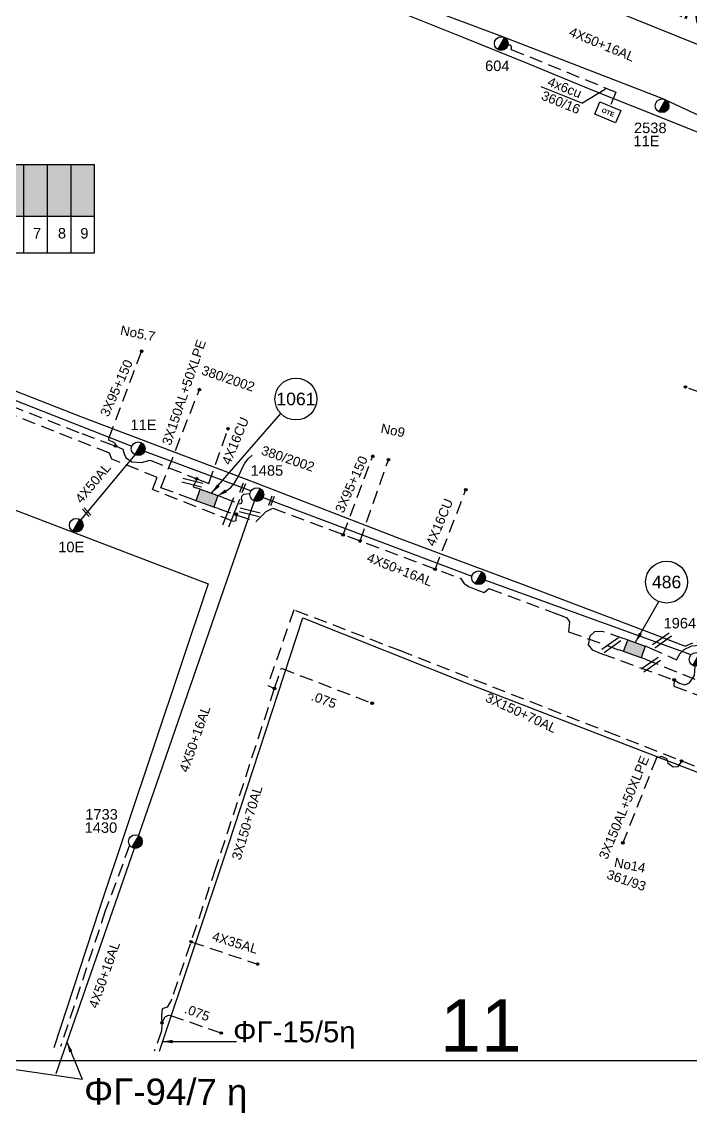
# Model space of a CAD drawing. Header units: millimetres. Extents: x 751 to 1825, y 358 to 872.
# Drawn here: x 1527.5 to 1591.4, y 364.8 to 469 of the extents above; entities that cross this region are included whole.
import ezdxf

# ---------------------------------------------------------------- set-up
doc = ezdxf.new("R2010")
doc.units = ezdxf.units.MM
doc.linetypes.add('DASHED', pattern=[19.05, 12.7, -6.35])
for name, color, linetype in [('Link Box 4 Διευθύνσεων', 7, 'Continuous'), ('Pillar OTE', 7, 'Continuous'), ('Άγνωστα', 7, 'Continuous'), ('Γυμνά εναέρια ΧΤ (3Φ)   4x35AL', 7, 'Continuous'), ('Γυμνά εναέρια ΧΤ και ΦΟΠ (3Φ)   3x35+35+16CU', 7, 'Continuous'), ('Γυμνά εναέρια ΧΤ και ΦΟΠ (3Φ)   4x50+16AL', 7, 'Continuous'), ('Επιγραφές - Σχήματα', 7, 'Continuous'), ('Καλώδια ΧΤ   3x150+50AL', 7, 'DASHED'), ('Καλώδια ΧΤ   3x150+50AL XLPE', 7, 'DASHED'), ('Καλώδια ΧΤ   3x150+70AL', 7, 'DASHED'), ('Καλώδια ΧΤ   3x150AL+50XLPE', 7, 'DASHED'), ('Καλώδια ΧΤ   4x50AL', 7, 'DASHED'), ('Μηχανική τομή', 7, 'Continuous'), ('Στύλος ΦΜ', 7, 'Continuous'), ('Στύλος ΦΜ @ 1', 7, 'Continuous'), ('Συνδέσεις', 7, 'Continuous'), ('Τομή', 7, 'Continuous'), ('Υπόβαθρο ΔΕΗ', 7, 'Continuous'), ('Υπόγεια καλώδια Δικτύου ΧΤ και Παρ. ΧΤ - 3X150+70 AL', 7, 'DASHED'), ('Υπόγεια καλώδια Παροχών ΧΤ   .075', 7, 'DASHED'), ('Υπόγεια καλώδια Παροχών ΧΤ   4x16CU', 7, 'DASHED'), ('Υπόγεια καλώδια Παροχών ΧΤ   4x6', 7, 'DASHED')]:
    doc.layers.add(name, color=color, linetype=linetype)
doc.styles.add('arial', font='arial.ttf')
doc.styles.get("Standard").update_dxf_attribs({"font": 'arial.ttf'})
doc.linetypes.add('SYN_LINE', pattern='A,0.5,-0.0001,["/\\/\\/\\/",Standard,S=0.1,R=0,X=0,Y=-0.05],-0.25', length=0.7501)
doc.dimstyles.new('ISO-25', dxfattribs={"dimtxt": 2.5, "dimasz": 2.5, "dimexe": 1.25, "dimexo": 0.625, "dimtad": 1, "dimtxsty": 'Standard', "dimcen": 2.5, "dimadec": 0, "dimazin": 0, "dimtfac": 1, "dimtmove": 0, "dimatfit": 3, "dimfxl": 1, "dimarcsym": 0})

# ---------------------------------------------------------------- blocks, each defined once
blk = doc.blocks.new('ΥΠΑΡΧΩΝ ΤΣΙΜΕΝΤΕΝΙΟΣ ΣΤΥΛΟΣ')
at = {"layer": 'Στύλος ΦΜ'}
blk.add_hatch(color=256, dxfattribs=at).paths.add_polyline_path([(-1.29, -2.28, 0.574793), (2.62, 0, 0.268822), (1.3, 2.27)])
blk.add_line((-1.29, -2.28), (1.3, 2.27), dxfattribs=at)
blk.add_circle((0, 0), 2.62, dxfattribs=at)
at = {"layer": 'Στύλος ΦΜ', "flags": 4}
for tag, p in [('ΑΡΙΘΜΟΣ', (-4.68, 8.05)), ('ΤΥΠΟΣ', (-4.91, 3.03))]:
    blk.add_attdef(tag, p, '', height=4, dxfattribs=at)
blk = doc.blocks.new('_ΣΥΝΔΕΣΗ')
at = {"layer": 'Συνδέσεις', "linetype": 'SYN_LINE', "ltscale": 40}
blk.add_hatch(color=256, dxfattribs=at).paths.add_polyline_path([(0.5, -0.01, 1), (-0.5, -0.01, 1)])
at = {"layer": 'Συνδέσεις'}
blk.add_circle((0, -0.01), 0.5, dxfattribs=at)
blk = doc.blocks.new('ΜΗΧΑΝΙΚΗ ΤΟΜΗ')
at = {"layer": 'Μηχανική τομή', "ltscale": 40}
for p, q in [((-1.89, 0.78), (1.89, 0.78)), ((1.89, 0), (-1.89, 0))]:
    blk.add_line(p, q, dxfattribs=at)
blk = doc.blocks.new('ΤΟΜΗ')
at = {"layer": 'Τομή', "ltscale": 40}
for p, q in [((-5.68, 0), (5.68, 0)), ((5.68, -2.33), (-5.68, -2.33))]:
    blk.add_line(p, q, dxfattribs=at)
blk = doc.blocks.new('LINK BOX 4 ΑΝΑΧΩΡΗΣΕΩΝ')
at = {"layer": 'Link Box 4 Διευθύνσεων', "ltscale": 40}
blk.add_hatch(color=256, dxfattribs=at).paths.add_polyline_path([(-3.54, 0), (-3.54, -4.67), (3.54, -4.67), (3.54, 0)])
for p, q in [((-3.54, 0), (-5.33, 0)), ((5.33, 0), (3.54, 0)), ((-3.54, -4.67), (-5.33, -4.67)), ((5.33, -4.67), (3.54, -4.67))]:
    blk.add_line(p, q, dxfattribs=at)
blk.add_lwpolyline([(-3.54, -4.67), (-3.54, 0), (3.54, 0), (3.54, -4.67)], close=True, dxfattribs=at)
blk = doc.blocks.new('PILLAR ΟΤΕ')
at = {"layer": 'Pillar OTE', "ltscale": 40}
blk.add_lwpolyline([(-3.31, 2.02), (3.39, 2.02), (3.39, -1.99), (-3.31, -1.99)], close=True, dxfattribs=at)
at = {"layer": 'Pillar OTE', "insert": (-1.81, 0.71), "char_height": 1.3575, "width": 109.961, "attachment_point": 1}
blk.add_mtext('{\\fArial|b1|i0|c161|p34;OTE}', dxfattribs=at)

msp = doc.modelspace()

# ---------------------------------------------------------------- hatches: boundary and pattern name
at = {"layer": 'Καλώδια ΧΤ   3x150+50AL XLPE', "linetype": 'DASHED', "ltscale": 0.1}
h = msp.add_hatch(color=6, dxfattribs=at)
h.dxf.hatch_style = 1
h.paths.add_polyline_path([(1527.69, 455.37), (1525.44, 455.37), (1525.44, 450.45), (1527.69, 450.45)])
h = msp.add_hatch(color=30, dxfattribs=at)
h.dxf.hatch_style = 1
h.paths.add_polyline_path([(1527.69, 450.45), (1529.94, 450.45), (1529.94, 455.37), (1527.69, 455.37)])
h = msp.add_hatch(color=1, dxfattribs=at)
h.dxf.hatch_style = 1
h.paths.add_polyline_path([(1529.94, 450.45), (1532.19, 450.45), (1532.19, 455.37), (1529.94, 455.37)])
h = msp.add_hatch(color=133, dxfattribs=at)
h.dxf.hatch_style = 1
h.paths.add_polyline_path([(1532.19, 450.45), (1534.44, 450.45), (1534.44, 455.37), (1532.19, 455.37)])

# ---------------------------------------------------------------- linework, layer by layer
at = {"layer": 'Άγνωστα', "color": 85, "linetype": 'DASHED', "ltscale": 0.1}
for points in [[(1536.47, 428.52), (1536.48, 428.77), (1536.18, 428.9), (1535.86, 429.03), (1535.83, 429.22), (1538.96, 437.57)], [(1544.21, 425.39), (1543.88, 424.63), (1544.13, 424.53)]]:
    msp.add_lwpolyline(points, dxfattribs=at)
at = {"layer": 'Άγνωστα', "color": 2, "linetype": 'DASHED', "ltscale": 0.1}
for points in [[(1587.43, 409.26), (1590, 408.12), (1590.31, 408.69), (1590.71, 409.11), (1591.47, 409.46), (1592.21, 409.5), (1595.14, 417.97), (1599.52, 430.96), (1590.79, 434.15)], [(1584.92, 410.15), (1582.89, 410.82), (1582.18, 410.78), (1581.71, 410.37), (1581.58, 409.55), (1581.96, 409.07), (1582.87, 408.69), (1589.77, 406.19)], [(1589.77, 406.19), (1590.29, 405.88), (1590.78, 405.71), (1591.23, 405.91), (1591.7, 406.61), (1591.78, 407.51)]]:
    msp.add_lwpolyline(points, dxfattribs=at)
at = {"layer": 'Άγνωστα', "color": 30, "linetype": 'DASHED', "ltscale": 0.1}
for points in [[(1558.19, 420.04), (1561.01, 427.54)], [(1559.8, 419.44), (1562.5, 427.21)], [(1546.64, 423.64), (1548.3, 423.01), (1548.53, 423.05), (1548.56, 423.28), (1548.48, 423.49), (1548.51, 423.74), (1548.71, 423.91), (1549.3, 423.97)]]:
    msp.add_lwpolyline(points, dxfattribs=at)
at = {"layer": 'Γυμνά εναέρια ΧΤ (3Φ)   4x35AL', "color": 62, "linetype": 'DASHED', "ltscale": 0.1}
msp.add_lwpolyline([(1543.65, 381.21), (1550.03, 379.07)], dxfattribs=at)
at = {"layer": 'Γυμνά εναέρια ΧΤ και ΦΟΠ (3Φ)   3x35+35+16CU', "linetype": 'Continuous', "ltscale": 80}
for points in [[(1514.19, 446.93), (1514.19, 455.37), (1534.44, 455.37), (1534.44, 446.93), (1514.19, 446.93)], [(1527.69, 455.37), (1527.69, 446.93)], [(1529.94, 455.37), (1529.94, 446.93)], [(1532.19, 455.37), (1532.19, 446.93)], [(1514.19, 450.45), (1534.44, 450.45)]]:
    msp.add_lwpolyline(points, dxfattribs=at)
at = {"layer": 'Γυμνά εναέρια ΧΤ και ΦΟΠ (3Φ)   4x50+16AL', "color": 2, "ltscale": 0.1}
for points in [[(1573.59, 467.49), (1573.59, 467.49), (1542.66, 479.08)], [(1588.95, 461.56), (1573.59, 467.49)], [(1588.95, 461.56), (1607.48, 452.93)]]:
    msp.add_lwpolyline(points, dxfattribs=at)
at = {"layer": 'Γυμνά εναέρια ΧΤ και ΦΟΠ (3Φ)   4x50+16AL', "color": 6, "ltscale": 0.1}
for points in [[(1519.22, 435.87), (1538.02, 428.49)], [(1539.24, 428.01), (1549.4, 424.24)]]:
    msp.add_lwpolyline(points, dxfattribs=at)
at = {"layer": 'Γυμνά εναέρια ΧΤ και ΦΟΠ (3Φ)   4x50+16AL', "color": 5, "ltscale": 0.1}
for points in [[(1549.69, 423.25), (1538.66, 391.35)], [(1538.24, 390.1), (1530.76, 368.59)]]:
    msp.add_lwpolyline(points, dxfattribs=at)
at = {"layer": 'Γυμνά εναέρια ΧΤ και ΦΟΠ (3Φ)   4x50+16AL', "color": 30, "ltscale": 0.1}
for points in [[(1550.54, 423.6), (1570.47, 416.09)], [(1591.39, 408.59), (1571.72, 415.71)]]:
    msp.add_lwpolyline(points, dxfattribs=at)
at = {"layer": 'Γυμνά εναέρια ΧΤ και ΦΟΠ (3Φ)   4x50+16AL', "color": 27, "linetype": 'DASHED', "ltscale": 0.1}
msp.add_lwpolyline([(1537.81, 390.41), (1535.49, 384.14), (1531.23, 371.22)], dxfattribs=at)
at = {"layer": 'Επιγραφές - Σχήματα', "ltscale": 0.1}
msp.add_lwpolyline([(1720, 856.45), (751.91, 856.45), (751.91, 369.88), (1720, 369.88)], close=True, dxfattribs=at)
msp.add_lwpolyline([(1547.01, 424.23), (1547.45, 424.54), (1547.8, 424.94), (1548.08, 425.4), (1548.32, 425.89), (1548.55, 426.39), (1548.81, 426.87), (1549.13, 427.29), (1549.52, 427.65)], dxfattribs=at)
for centre in [(1553.68, 433), (1589.05, 415.53)]:
    msp.add_circle(centre, 2, dxfattribs=at)
at = {"layer": 'Επιγραφές - Σχήματα'}
msp.add_solid([(1547.09, 424.08), (1546.14, 423.73), (1546.93, 424.37)], dxfattribs=at)
at = {"layer": 'Καλώδια ΧΤ   3x150+50AL', "color": 2, "linetype": 'DASHED', "ltscale": 0.1}
msp.add_lwpolyline([(1589.77, 406.19), (1589.75, 405.6), (1592.91, 404.43)], dxfattribs=at)
at = {"layer": 'Καλώδια ΧΤ   3x150+50AL XLPE', "color": 30, "linetype": 'DASHED', "ltscale": 0.1}
for points in [[(1547.98, 422.01), (1547.94, 421.39), (1547.71, 421.32), (1539.99, 424.37), (1540.44, 425.52), (1536.11, 427.26), (1535.89, 427.84), (1524.88, 432.18), (1519.84, 434.14), (1518.6, 434.07), (1517.58, 434.28), (1516.74, 434.79), (1516.23, 435.22), (1516.15, 435.44), (1498.92, 442.28), (1483.65, 448.24), (1483.07, 448.47), (1482.94, 448.72), (1483.06, 449.36)], [(1546.25, 422.54), (1549.9, 421.31), (1550.58, 422), (1550.84, 422.25), (1551.47, 422.57), (1569.39, 415.89), (1569.69, 415.44), (1570.15, 415.11), (1571.1, 414.74), (1571.65, 414.54), (1572.1, 414.91), (1578.68, 412.46), (1579.54, 412.12), (1579.77, 411.74), (1579.69, 410.79), (1584.53, 409.05)]]:
    msp.add_lwpolyline(points, dxfattribs=at)
at = {"layer": 'Καλώδια ΧΤ   3x150+70AL', "color": 173, "linetype": 'DASHED', "ltscale": 0.1}
msp.add_lwpolyline([(1587.04, 408.16), (1592.56, 405.92), (1593.38, 407.92), (1604.76, 403.5), (1614.18, 399.96)], dxfattribs=at)
at = {"layer": 'Καλώδια ΧΤ   3x150AL+50XLPE', "color": 85, "linetype": 'DASHED', "ltscale": 0.1}
msp.add_lwpolyline([(1487.18, 451.01, -0.669827), (1488.03, 447.28), (1498.2, 443.5), (1507.61, 439.74), (1516.61, 436.26), (1517.09, 435.9), (1517.26, 435.3), (1517.84, 434.88), (1518.61, 434.66), (1519.24, 434.8), (1519.67, 434.96), (1520.08, 434.81), (1524.68, 433.07), (1533.25, 429.7), (1536.54, 428.49), (1537.18, 428.21), (1537.33, 427.66), (1537.48, 427.39), (1538.03, 427), (1538.93, 426.93), (1539.77, 427.15), (1544.21, 425.39)], format="xyb", dxfattribs=at)
at = {"layer": 'Καλώδια ΧΤ   3x150AL+50XLPE', "color": 30, "linetype": 'DASHED', "ltscale": 0.1}
msp.add_lwpolyline([(1543.74, 423.43), (1540.79, 424.54), (1544.47, 433.9)], dxfattribs=at)
at = {"layer": 'Καλώδια ΧΤ   3x150AL+50XLPE', "color": 62, "linetype": 'DASHED', "ltscale": 0.1}
msp.add_lwpolyline([(1590.51, 398.49), (1590.12, 397.91), (1589.68, 397.87), (1589.19, 398.2), (1589.16, 398.4), (1589.07, 398.66), (1588.57, 398.89), (1588.08, 398.75), (1584.88, 390.64)], dxfattribs=at)
at = {"layer": 'Καλώδια ΧΤ   4x50AL', "color": 6, "linetype": 'Continuous', "ltscale": 0.1}
msp.add_lwpolyline([(1538.31, 427.68), (1533.14, 421.45)], dxfattribs=at)
at = {"layer": 'Υπόβαθρο ΔΕΗ', "ltscale": 0.1}
msp.add_lwpolyline([(1618.53, 484.03), (1614.33, 472.59), (1609.6, 459.74), (1583.96, 470.08), (1565.82, 477.25), (1555.85, 481.2), (1548.65, 484.03), (1548.1, 484.24), (1557.47, 516.7), (1622.12, 493.93)], close=True, dxfattribs=at)
for points in [[(1496.09, 472.66), (1489, 452.23), (1487.76, 448.78), (1494.82, 446.08), (1503.46, 442.77), (1511.73, 439.61), (1522.87, 435.33), (1533.23, 431.3), (1549.6, 425.1), (1563.75, 419.64), (1575.36, 415.29), (1587.78, 410.58), (1590.81, 409.41), (1591.55, 409.74)], [(1593.82, 457.74), (1587.71, 460.19), (1582.16, 462.39), (1575.78, 465.01), (1569.63, 467.5), (1559.45, 471.6)], [(1577.06, 462.84), (1581.01, 461.22)], [(1467.96, 391.02), (1471.75, 402.25), (1479.95, 426.09), (1484.2, 438.38), (1497.66, 433.54), (1513.28, 427.57), (1522.4, 424.12), (1545.3, 415.35), (1534.92, 384.28), (1530.58, 371.09)], [(1540.66, 370.77), (1547.21, 390.37), (1554.33, 412.11), (1570.15, 405.82), (1592.48, 397.21), (1607.76, 390.97), (1620.52, 386.14), (1626.12, 383.88), (1621.97, 370.67)]]:
    msp.add_lwpolyline(points, dxfattribs=at)
at = {"layer": 'Υπόγεια καλώδια Δικτύου ΧΤ και Παρ. ΧΤ - 3X150+70 AL', "color": 62, "linetype": 'DASHED', "ltscale": 0.1}
for points in [[(1593.99, 397.26), (1593.48, 397.26), (1584.3, 400.88), (1563.74, 408.93), (1553.48, 412.87), (1550.99, 405.65), (1551.64, 405.37)], [(1551.62, 405.36), (1546.02, 388.21), (1541.83, 375.74), (1541.41, 374.95), (1540.92, 374.79), (1540.84, 374.14), (1540.9, 373.31), (1540.87, 372.7), (1540.17, 370.75)]]:
    msp.add_lwpolyline(points, dxfattribs=at)
at = {"layer": 'Υπόγεια καλώδια Παροχών ΧΤ   .075', "color": 62, "linetype": 'DASHED', "ltscale": 0.1}
for points in [[(1551.64, 405.37), (1552.29, 407.3), (1560.95, 403.97)], [(1540.9, 373.47), (1541.21, 374.03), (1541.51, 374.21), (1541.72, 374.17), (1546.54, 372.5)]]:
    msp.add_lwpolyline(points, dxfattribs=at)
at = {"layer": 'Υπόγεια καλώδια Παροχών ΧΤ   4x16CU', "color": 85, "linetype": 'DASHED', "ltscale": 0.1}
msp.add_lwpolyline([(1544.21, 425.39), (1545.38, 424.94), (1547.2, 430.17)], dxfattribs=at)
at = {"layer": 'Υπόγεια καλώδια Παροχών ΧΤ   4x16CU', "color": 30, "linetype": 'DASHED', "ltscale": 0.1}
msp.add_lwpolyline([(1566.96, 416.74), (1569.9, 424.35)], dxfattribs=at)
at = {"layer": 'Υπόγεια καλώδια Παροχών ΧΤ   4x6', "color": 2, "linetype": 'DASHED', "ltscale": 0.1}
msp.add_lwpolyline([(1573.91, 466.77, -0.697594), (1574.22, 466.37), (1584.22, 462.29), (1583.68, 460.96)], format="xyb", dxfattribs=at)

# ---------------------------------------------------------------- block references
at = {"layer": 'Link Box 4 Διευθύνσεων', "ltscale": 0.1, "xscale": 0.2500000000000227, "yscale": 0.2500000000000227, "zscale": 0.2500000000000227, "rotation": 340.4716323904483}
for p in [(1545.39, 424.09), (1586.17, 409.71)]:
    msp.add_blockref('LINK BOX 4 ΑΝΑΧΩΡΗΣΕΩΝ', p, dxfattribs=at)
at = {"layer": 'Pillar OTE', "xscale": 0.3213813179077079, "yscale": 0.3213813179077079, "zscale": 0.3213813179077079, "rotation": 337.7102755750134}
msp.add_blockref('PILLAR ΟΤΕ', (1583.42, 460.36), dxfattribs=at)
at = {"layer": 'Μηχανική τομή', "ltscale": 0.1}
for p, xscale, yscale, zscale, rotation in [((1543.83, 425.22), 0.5191286817058943, 0.5191286817058943, 0.5191286817058943, 166.1415530146519), ((1548.51, 424.55), 0.2499999999998567, 0.2499999999998567, 0.2499999999998567, 249.0407009633172), ((1551.25, 423.32), 0.2499999999998567, 0.2499999999998567, 0.2499999999998567, 249.0407009633172), ((1533.78, 422.27), 0.2499999999998587, 0.2499999999998587, 0.2499999999998587, 131.9203911147353), ((1549.32, 422.38), 0.5191286817058944, 0.5191286817058944, 0.5191286817058944, 166.1415530146519)]:
    msp.add_blockref('ΜΗΧΑΝΙΚΗ ΤΟΜΗ', p, dxfattribs=dict(at, xscale=xscale, yscale=yscale, zscale=zscale, rotation=rotation))
at = {"layer": 'Στύλος ΦΜ @ 1', "ltscale": 0.1}
ref = msp.add_blockref('ΥΠΑΡΧΩΝ ΤΣΙΜΕΝΤΕΝΙΟΣ ΣΤΥΛΟΣ', (1573.27, 466.92), dxfattribs=dict(at, xscale=0.25, yscale=0.25, zscale=0.25))
ref.add_attrib('ΤΥΠΟΣ', '604', (1571.73, 464.3), dxfattribs={"layer": 'Στύλος ΦΜ', "height": 1, "flags": 4})
ref = msp.add_blockref('ΥΠΑΡΧΩΝ ΤΣΙΜΕΝΤΕΝΙΟΣ ΣΤΥΛΟΣ', (1588.62, 460.99), dxfattribs=dict(at, xscale=0.25, yscale=0.25, zscale=0.25))
ref.add_attrib('ΤΥΠΟΣ', '11E', (1585.88, 457.12), dxfattribs={"layer": 'Στύλος ΦΜ', "height": 1, "flags": 4})
ref.add_attrib('ΑΡΙΘΜΟΣ', '2538', (1585.94, 458.38), dxfattribs={"layer": 'Στύλος ΦΜ', "height": 1, "flags": 4})
ref = msp.add_blockref('ΥΠΑΡΧΩΝ ΤΣΙΜΕΝΤΕΝΙΟΣ ΣΤΥΛΟΣ', (1538.63, 428.25), dxfattribs=dict(at, xscale=0.25, yscale=0.25, zscale=0.25))
ref.add_attrib('ΤΥΠΟΣ', '11E', (1537.89, 430.04), dxfattribs={"layer": 'Στύλος ΦΜ', "height": 1, "flags": 4})
ref = msp.add_blockref('ΥΠΑΡΧΩΝ ΤΣΙΜΕΝΤΕΝΙΟΣ ΣΤΥΛΟΣ', (1549.95, 423.88), dxfattribs=dict(at, xscale=0.25, yscale=0.25, zscale=0.25))
ref.add_attrib('ΤΥΠΟΣ', '1485', (1549.36, 425.68), dxfattribs={"layer": 'Στύλος ΦΜ', "height": 1, "flags": 4})
ref = msp.add_blockref('ΥΠΑΡΧΩΝ ΤΣΙΜΕΝΤΕΝΙΟΣ ΣΤΥΛΟΣ', (1532.72, 420.95), dxfattribs=dict(at, xscale=0.25, yscale=0.25, zscale=0.25))
ref.add_attrib('ΤΥΠΟΣ', '10E', (1531, 418.38), dxfattribs={"layer": 'Στύλος ΦΜ', "height": 1, "flags": 4})
at = {"layer": 'Στύλος ΦΜ @ 1', "ltscale": 0.1, "xscale": 0.25, "yscale": 0.25, "zscale": 0.25}
msp.add_blockref('ΥΠΑΡΧΩΝ ΤΣΙΜΕΝΤΕΝΙΟΣ ΣΤΥΛΟΣ', (1571.11, 415.94), dxfattribs=at)
at = {"layer": 'Στύλος ΦΜ @ 1', "ltscale": 0.1}
ref = msp.add_blockref('ΥΠΑΡΧΩΝ ΤΣΙΜΕΝΤΕΝΙΟΣ ΣΤΥΛΟΣ', (1591.87, 408.15), dxfattribs=dict(at, xscale=0.25, yscale=0.25, zscale=0.25))
ref.add_attrib('ΤΥΠΟΣ', '1964', (1588.76, 411.11), dxfattribs={"layer": 'Στύλος ΦΜ', "height": 1, "flags": 4})
ref = msp.add_blockref('ΥΠΑΡΧΩΝ ΤΣΙΜΕΝΤΕΝΙΟΣ ΣΤΥΛΟΣ', (1538.36, 390.76), dxfattribs=dict(at, xscale=0.25, yscale=0.25, zscale=0.25))
ref.add_attrib('ΤΥΠΟΣ', '1430', (1533.52, 391.6), dxfattribs={"layer": 'Στύλος ΦΜ', "height": 1, "flags": 4})
ref.add_attrib('ΑΡΙΘΜΟΣ', '1733', (1533.58, 392.86), dxfattribs={"layer": 'Στύλος ΦΜ', "height": 1, "flags": 4})
at = {"layer": 'Συνδέσεις', "ltscale": 0.1, "xscale": 0.25, "yscale": 0.25, "zscale": 0.25}
for p in [(1538.96, 437.57), (1544.47, 433.9), (1590.84, 434.15), (1547.2, 430.17), (1536.47, 428.52), (1561.01, 427.54), (1562.51, 427.21), (1544.21, 425.4), (1569.9, 424.35), (1547.98, 422.02), (1558.19, 420.05), (1559.8, 419.45), (1566.96, 416.75), (1589.77, 406.2), (1551.64, 405.38), (1560.95, 403.97), (1590.48, 398.45), (1584.88, 390.64), (1543.67, 381.21), (1550.03, 379.08), (1540.9, 373.47), (1546.54, 372.5)]:
    msp.add_blockref('_ΣΥΝΔΕΣΗ', p, dxfattribs=at)
at = {"layer": 'Τομή', "ltscale": 0.1}
for p, xscale, yscale, zscale, rotation in [((1547.24, 422.3), 0.2499999999999019, 0.2499999999999019, 0.2499999999999019, 68.05278702598194), ((1588.49, 410.13), 0.1724166249625138, 0.1724166249625138, 0.1724166249625138, 35.18242661467144), ((1583.66, 409.68), 0.1724166249625138, 0.1724166249625138, 0.1724166249625138, 35.18242661467146), ((1587.43, 407.81), 0.1724166249625138, 0.1724166249625138, 0.1724166249625138, 35.18242661467144)]:
    msp.add_blockref('ΤΟΜΗ', p, dxfattribs=dict(at, xscale=xscale, yscale=yscale, zscale=zscale, rotation=rotation))

# ---------------------------------------------------------------- texts
at = {"ltscale": 30, "char_height": 1, "width": 11.2573, "attachment_point": 1}
for s, insert in [('7', (1528.6, 449.32)), ('8', (1530.97, 449.32)), ('9', (1533.11, 449.32))]:
    msp.add_mtext(s, dxfattribs=dict(at, insert=insert))
at = {"layer": 'Άγνωστα', "ltscale": 0.1, "char_height": 0.9, "width": 84.1859, "attachment_point": 1, "rotation": 65.8365}
for insert in [(1534.96, 431.6), (1557.38, 422.41)]:
    msp.add_mtext('3X95+150', dxfattribs=dict(at, insert=insert))
at = {"layer": 'Γυμνά εναέρια ΧΤ (3Φ)   4x35AL', "color": 7, "ltscale": 0.1, "insert": (1545.87, 382.2), "char_height": 0.9, "width": 84.1859, "attachment_point": 1, "rotation": 343.1696}
msp.add_mtext('4X35AL', dxfattribs=at)
at = {"layer": 'Γυμνά εναέρια ΧΤ και ΦΟΠ (3Φ)   4x50+16AL', "color": 7, "ltscale": 0.1, "char_height": 0.9, "width": 84.1859, "attachment_point": 1}
for insert, rotation in [((1580, 468.53), 337.6297), ((1560.69, 418.36), 338.429), ((1542.52, 397.59), 70.7216), ((1533.88, 375.08), 70.7216)]:
    msp.add_mtext('4X50+16AL', dxfattribs=dict(at, insert=insert, rotation=rotation))
at = {"layer": 'Επιγραφές - Σχήματα', "ltscale": 0.1, "insert": (1589.96, 470.72), "char_height": 2, "attachment_point": 5, "rotation": 337.7273}
msp.add_mtext('ΑΠΕΙΡΑΝΘΟΥ', dxfattribs=at)
at = {"layer": 'Επιγραφές - Σχήματα', "ltscale": 0.1, "attachment_point": 1, "style": 'arial'}
for s, insert, char_height, width, rotation in [('No5.7', (1537.04, 440.04), 0.9, 84.1859, 348.768), ('{\\fArial|b0|i0|c161|p34;380/2002}', (1544.88, 436.22), 0.9, 47.0228, 341.2646), ('No9', (1561.89, 430.67), 0.9, 84.1859, 348.768), ('{\\fArial|b0|i0|c161|p34;380/2002}', (1550.58, 428.58), 0.9, 47.0228, 341.2646), ('No14', (1584.16, 389.25), 0.9, 84.1859, 348.768), ('{\\fArial|b0|i0|c161|p34;361/93}', (1583.54, 388.11), 0.9, 47.0228, 341.2646), ('ΦΓ-94/7 η', (1533.47, 368.18), 2.5, 25.7317, 359.6929)]:
    msp.add_mtext(s, dxfattribs=dict(at, insert=insert, char_height=char_height, width=width, rotation=rotation))
at = {"layer": 'Επιγραφές - Σχήματα', "ltscale": 0.1}
for s, insert, char_height, width, attachment_point in [('1061', (1553.68, 433), 1.2, 5.0311, 5), ('486', (1589.05, 415.53), 1.2, 5.0311, 5), ('11', (1567.45, 375.71), 5, 9.6451, 1), ('ΦΓ-15/5η', (1553.53, 372.31), 2, 6.2728, 5)]:
    msp.add_mtext(s, dxfattribs=dict(at, insert=insert, char_height=char_height, width=width, attachment_point=attachment_point))
at = {"layer": 'Καλώδια ΧΤ   3x150AL+50XLPE', "color": 7, "linetype": 'DASHED', "ltscale": 0.1, "char_height": 0.9, "width": 13.9242, "attachment_point": 5}
for insert, rotation in [((1543, 433.63), 71.244), ((1584.98, 394.01), 67.4731)]:
    msp.add_mtext('3X150AL+50XLPE', dxfattribs=dict(at, insert=insert, rotation=rotation))
at = {"layer": 'Καλώδια ΧΤ   4x50AL', "color": 7, "linetype": 'DASHED', "ltscale": 0.1, "insert": (1532.53, 423.55), "char_height": 0.9, "width": 84.1859, "attachment_point": 1, "rotation": 50.1707}
msp.add_mtext('4X50AL', dxfattribs=at)
at = {"layer": 'Υπόγεια καλώδια Δικτύου ΧΤ και Παρ. ΧΤ - 3X150+70 AL', "color": 7, "linetype": 'DASHED', "ltscale": 0.1, "char_height": 0.9, "width": 84.1859, "attachment_point": 1}
for insert, rotation in [((1572.05, 405), 335.0318), ((1547.53, 389.2), 73.1686)]:
    msp.add_mtext('3X150+70AL', dxfattribs=dict(at, insert=insert, rotation=rotation))
at = {"layer": 'Υπόγεια καλώδια Παροχών ΧΤ   .075', "color": 7, "linetype": 'DASHED', "ltscale": 0.1, "char_height": 0.9, "attachment_point": 1, "rotation": 338}
for s, insert in [('4x6cu', (1577.94, 463.78)), ('360/16', (1577.35, 462.45))]:
    msp.add_mtext_dynamic_manual_height_columns(s, width=1.8, gutter_width=12.5, heights=[0.118], dxfattribs=dict(at, insert=insert))
at = {"layer": 'Υπόγεια καλώδια Παροχών ΧΤ   .075', "color": 7, "linetype": 'DASHED', "ltscale": 0.1, "char_height": 0.9, "width": 84.1859, "attachment_point": 1, "rotation": 339.944}
for insert in [(1555.36, 405.13), (1543.27, 375.28)]:
    msp.add_mtext('.075', dxfattribs=dict(at, insert=insert))
at = {"layer": 'Υπόγεια καλώδια Παροχών ΧΤ   4x16CU', "color": 7, "linetype": 'DASHED', "ltscale": 0.1, "char_height": 0.9, "width": 84.1859, "attachment_point": 1, "rotation": 67.4622}
for insert in [(1546.57, 426.99), (1566.05, 419.21)]:
    msp.add_mtext('4X16CU', dxfattribs=dict(at, insert=insert))

# ---------------------------------------------------------------- leaders
at = {"layer": 'Επιγραφές - Σχήματα', "ltscale": 40}
for points, override in [([(1583.21, 462.58), (1581.01, 461.22)], {"dimasz": 0.5, "dimtad": 0}), ([(1540.93, 371.68), (1548.01, 371.68)], {"dimasz": 1, "dimtad": 0}), ([(1531.82, 371.64), (1533.29, 368.1)], {"dimasz": 1, "dimtad": 0}), ([(1524.11, 369.42), (1533.29, 368.1)], {"dimasz": 1, "dimtad": 0})]:
    msp.add_leader(points, dimstyle='ISO-25', override=override, dxfattribs=at)
at = {"layer": 'Επιγραφές - Σχήματα', "ltscale": 0.1}
for points in [[(1545.63, 424.01), (1552.24, 431.61)], [(1586.05, 409.74), (1588.31, 413.67)]]:
    msp.add_leader(points, dimstyle='ISO-25', override={"dimasz": 1, "dimgap": 0.625, "dimtad": 0}, dxfattribs=at)

doc.saveas('drawing.dxf')
